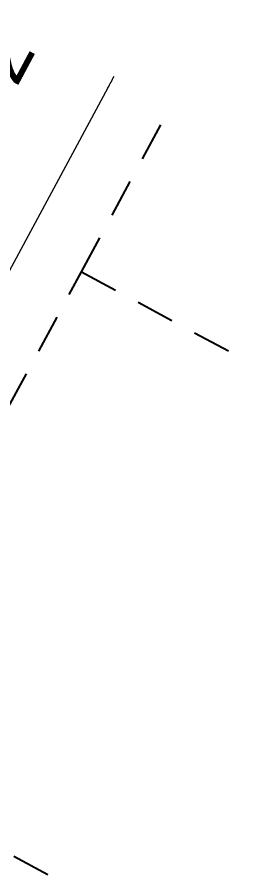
# Model space of a CAD drawing. Header units: metres. Extents: x 309176 to 309764, y 6267215 to 6267539.
# Drawn here: x 309567.86 to 309580.18, y 6267247.5 to 6267294.24 of the extents above; entities that cross this region are included whole.
import ezdxf

# ---------------------------------------------------------------- set-up
doc = ezdxf.new("R2010")
doc.units = ezdxf.units.M
doc.header["$LTSCALE"] = 0.7
doc.linetypes.add('Dash', pattern=[5, 3, -2])
doc.layers.add('_User Miscellaneous9', color=8, linetype='Continuous')
doc.layers.add('Cadastre Roads_SP_NEW', color=8, linetype='Continuous')
doc.layers.add('Cadastre Roads_SP_EXT', color=9, linetype='Continuous', lineweight=5)
doc.styles.add('ARIAL', font='arial.ttf', dxfattribs={"height": 2})

msp = doc.modelspace()

# ---------------------------------------------------------------- linework, layer by layer
at = {"layer": '_User Miscellaneous9', "linetype": 'Dash'}
for p, q in [((309565.711, 6267269.88), (309571.376, 6267280.363)), ((309571.376, 6267280.363), (309580.18, 6267275.62)), ((309569.531, 6267247.498), (309560.733, 6267252.252))]:
    msp.add_line(p, q, dxfattribs=at)
at = {"layer": '_User Miscellaneous9', "linetype": 'Dash', "flags": 128}
msp.add_lwpolyline([(309571.376, 6267280.363), (309575.896, 6267288.729, 0.000206), (309576.129, 6267289.161, 0.000206)], format="xyb", dxfattribs=at)
at = {"layer": 'Cadastre Roads_SP_EXT', "color": 8, "linetype": 'Continuous'}
msp.add_line((309572.817, 6267290.393), (309555.561, 6267258.457), dxfattribs=at)
msp.add_arc((309051.548, 6267572.046), 592.495, 331.616661, 331.684484, dxfattribs=at)

# ---------------------------------------------------------------- next in the draw order: texts
at = {"layer": 'Cadastre Roads_SP_NEW', "color": 3, "insert": (309563.684, 6267282.542), "char_height": 3, "attachment_point": 7, "rotation": 61.809, "style": 'ARIAL', "bg_fill": 3, "box_fill_scale": 1.1, "bg_fill_color": 256, "bg_fill_transparency": 0}
msp.add_mtext('No.02', dxfattribs=at)

doc.saveas('drawing.dxf')
